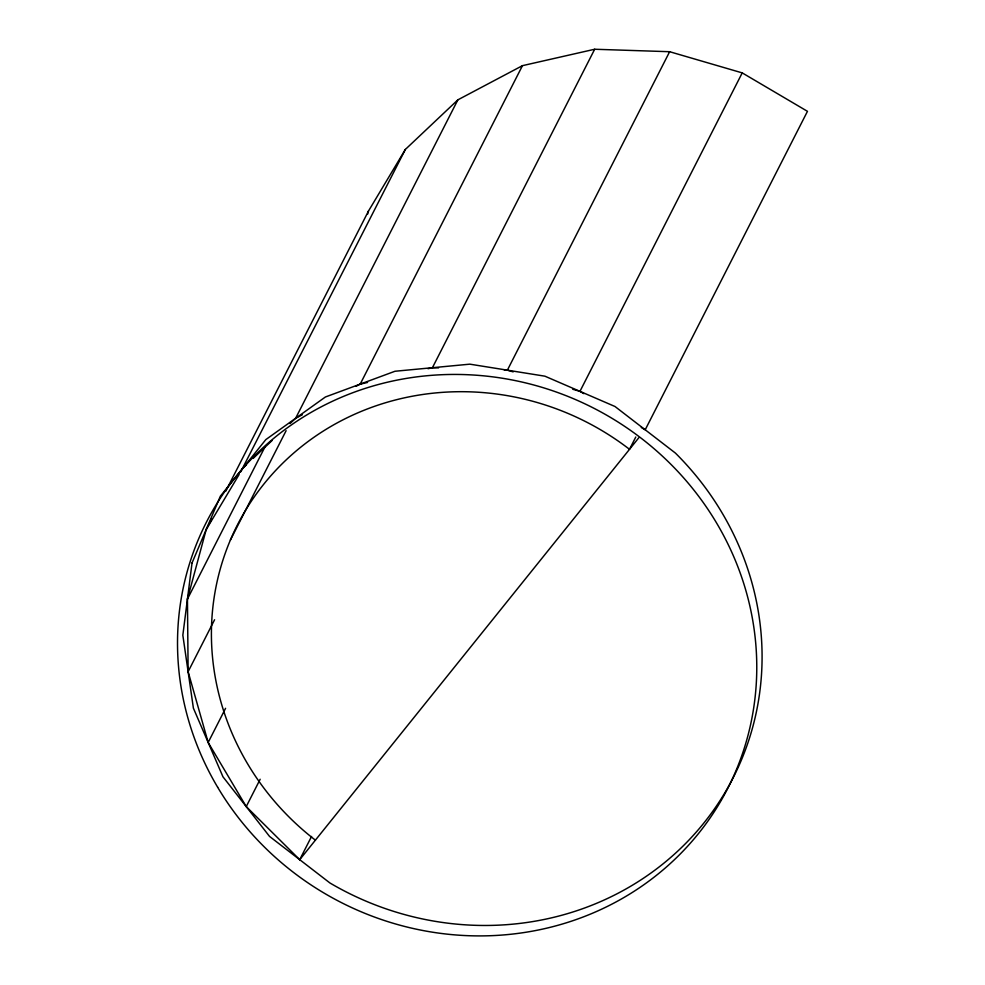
<?xml version="1.0" encoding="UTF-8"?>
<svg xmlns="http://www.w3.org/2000/svg" width="985" height="985" viewBox="0 0 985 985"><rect width="100%" height="100%" fill="white"/><g stroke="black" fill="none" stroke-linecap="round" stroke-linejoin="round"><path stroke-width="1.48" d="M638.748 437.833L299.711 859.683L246.238 806.592L208.167 742.468L188.123 671.684L187.446 599.065L206.197 529.561L211.763 518.627M367.664 214.065L368.452 211.098L405.352 149.449L457.877 99.842L522.456 65.663L594.681 49.25L669.64 51.712L742.222 72.89L807.466 111.33L645.212 429.792L641.297 427.49M225.688 491.293L368.452 211.098M240.734 471.84L405.352 149.449M187.446 599.065L264.743 447.362M230.392 540.026L286.106 430.691M290.021 423.575L295.611 418.305L457.877 99.842M188.123 671.684L214.582 619.75M356.151 386.255L360.19 384.125L522.456 65.663M208.167 742.468L225.577 708.301M427.995 368.71L432.415 367.713L594.681 49.25M246.238 806.592L260.163 779.258M504.32 370.077L507.373 370.175L669.64 51.712M299.711 859.683L311.555 836.45M572.691 389.235L579.956 391.353L742.222 72.89M635.781 437.02L629.513 449.32A263.808 250.178 27 0 0 263.931 483.98A263.808 250.178 27 0 0 315.409 840.156M206.197 529.561L239.158 474.462M243.086 467.912L246.435 464.735M253.145 458.407L272.143 440.467M295.611 418.305L302.346 414.734M360.19 384.125L367.565 382.451M432.415 367.713L438.534 367.91M507.373 370.175L513.185 371.874M579.956 391.353L583.871 393.655M192.038 562.928L182.841 635.214L193.392 708.153L222.955 776.783L269.521 836.4L329.913 882.966A292.68 277.548 27 0 0 703.807 823.091A292.68 277.548 27 0 0 675.402 453.075L615.009 406.51L544.902 376.184L469.857 364.167L394.985 371.259L325.395 396.992L265.827 439.606L220.345 496.206L192.038 562.928M217.636 787.212A292.68 277.548 27 0 0 719.259 803.711A292.68 277.548 27 0 0 464.538 374.596A292.68 277.548 27 0 0 217.636 787.212"/></g></svg>
